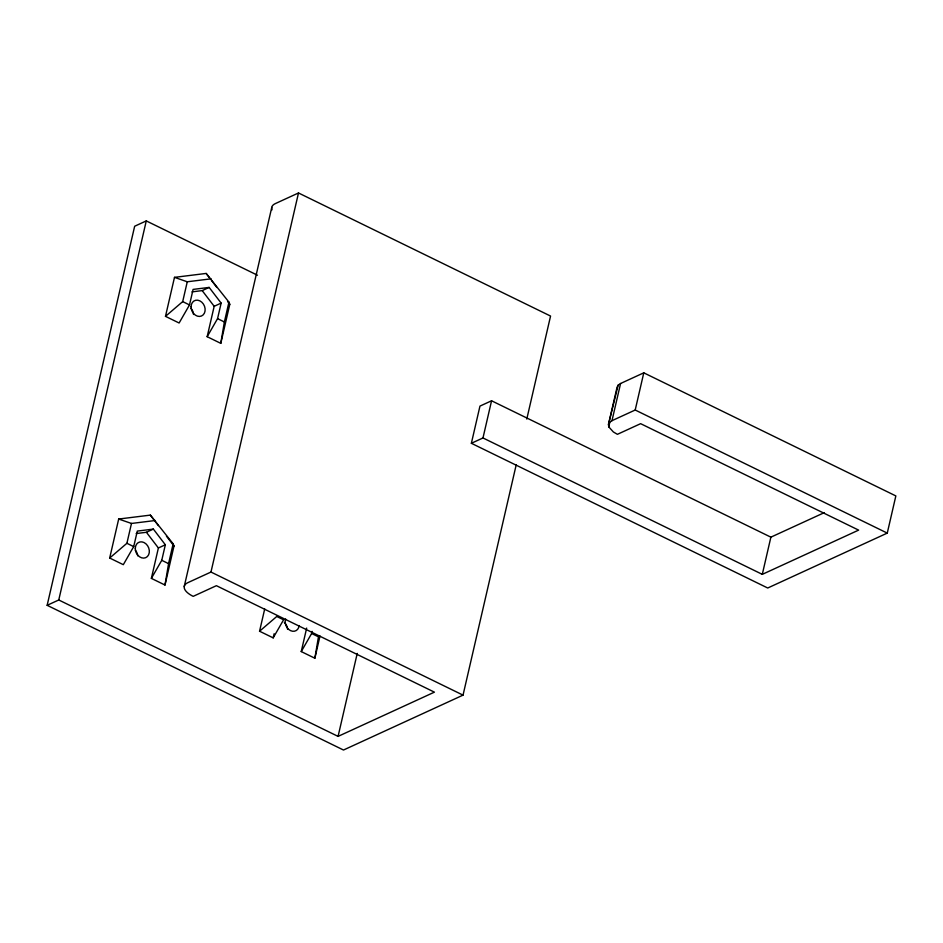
<?xml version="1.0" encoding="UTF-8"?>
<svg xmlns="http://www.w3.org/2000/svg" width="943" height="943" viewBox="0 0 943 943"><rect width="100%" height="100%" fill="white"/><g stroke="black" fill="none" stroke-linecap="round" stroke-linejoin="round"><path stroke-width="1.41" d="M164.99 585.037L168.573 563.643L173.147 543.816L150.361 515.114L118.688 519.039L109.683 558.032L123.309 564.68L133.706 546.61L137.301 531.086L153.367 529.094L165.343 544.783L161.76 560.307L151.363 578.377L164.99 585.037L173.995 546.044L173.147 543.816M220.78 343.358L224.375 321.964L228.949 302.137L206.163 273.435L174.49 277.36L165.485 316.353L179.111 323.001L189.508 304.931L193.091 289.407L209.157 287.415L221.145 303.104L217.562 318.628L207.165 336.698L220.78 343.358L229.786 304.365L228.949 302.137M306.664 628.073L301.241 651.566L314.868 658.226L318.451 636.831L311.638 633.496L312.133 631.374M516.21 464.828L463.037 695.132L343.5 750.027L47.15 605.312L134.66 226.237L146.271 220.91L257.474 275.215M47.15 605.312L58.761 599.984L146.271 220.91M109.683 558.032L126.904 543.286L131.478 523.459L155.347 520.501M165.485 316.353L182.694 301.607L187.268 281.78L211.138 278.822M151.363 578.377L158.389 547.977L146.401 532.288L136.181 533.549M207.165 336.698L214.179 306.298L202.191 290.609L191.971 291.87M184.239 586.487L271.761 207.413M58.761 599.984L338.077 736.389L434.405 692.15L216.395 585.686L193.185 596.353A21.052 8.9 13 0 1 187.763 582.703L210.973 572.047L298.495 192.973L550.559 316.058L526.783 419.057M259.561 631.221L276.771 616.474L283.584 619.799L273.187 637.869L259.561 631.221L264.712 608.942M273.187 637.869L274.142 633.731M314.868 658.226L320.007 635.947M338.077 736.389L357.232 653.416M471.37 443.293L482.981 437.953L762.298 574.358L858.625 530.119L640.627 423.666L617.417 434.322L613.398 431.988L608.765 426.873L608.471 424.456L617.052 387.267L618.148 385.157L620.577 383.495L643.786 372.827L895.85 495.924L887.269 533.101L767.72 588.008L471.37 443.293L479.963 406.103L491.562 400.775L770.879 537.168L824.394 512.603M482.981 437.953L491.562 400.775M608.471 424.456L618.148 385.157M608.765 426.873L609.756 422.594M609.567 422.334L611.983 420.672L620.577 383.495M611.983 420.672L635.205 410.016L643.786 372.827M762.298 574.358L770.879 537.168M301.241 651.566L311.638 633.496M298.495 192.973L275.273 203.629A21.052 8.9 13 0 0 272.055 209.829M202.191 290.609L209.157 287.415M214.179 306.298L221.145 303.104M146.401 532.288L153.367 529.094M158.389 547.977L165.343 544.783M174.49 277.36L187.268 281.78M118.688 519.039L131.478 523.459M635.205 410.016L887.269 533.101M182.694 301.607L189.508 304.931M217.562 318.628L224.375 321.964M210.973 572.047L463.037 695.132M126.904 543.286L133.706 546.61M161.76 560.307L168.573 563.643M206.163 273.435L209.735 278.114M211.527 280.448L216.878 287.474M227.605 301.512L229.786 304.365M150.361 515.114L158.412 525.64M166.451 536.166L173.995 546.044M135.332 550.182A8.416 6.695 65.3 0 1 137.702 555.851M190.922 308.255A8.416 6.695 65.3 0 1 193.515 314.479M284.326 622.439A8.416 6.695 65.3 0 1 287.603 629.358M299.167 625.586A8.416 6.695 65.3 0 1 290.479 630.596A8.416 6.695 65.3 0 1 285.635 618.985M191.087 306.687A8.416 6.695 65.3 0 0 201.484 316.011A8.416 6.695 65.3 0 0 201.778 302.173A8.416 6.695 65.3 0 0 191.087 306.687M135.297 548.366A8.416 6.695 65.3 0 0 145.682 557.69A8.416 6.695 65.3 0 0 145.976 543.852A8.416 6.695 65.3 0 0 135.297 548.366"/></g></svg>
